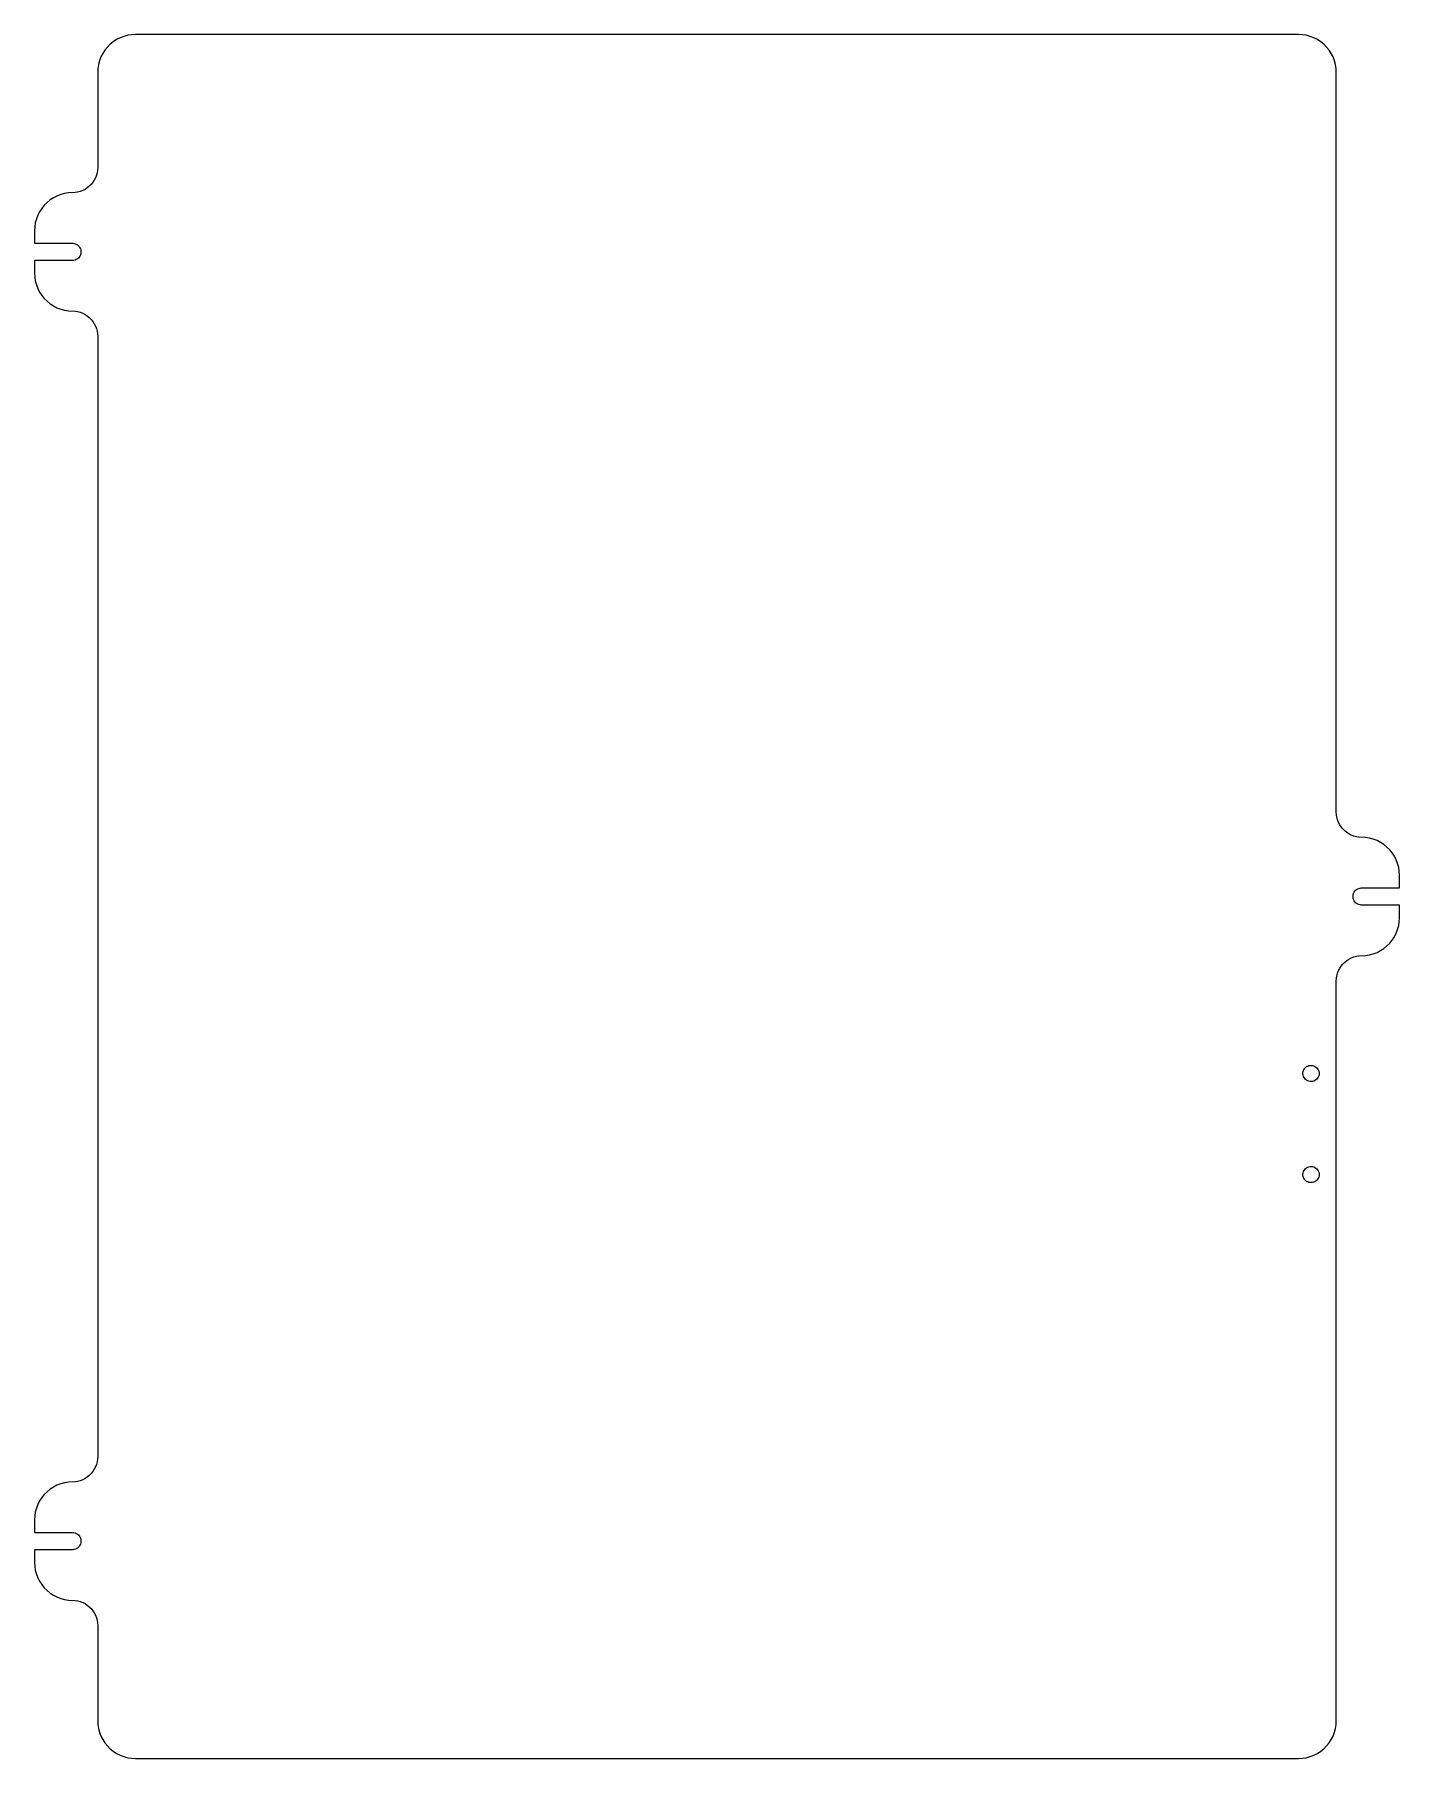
# Model space of a CAD drawing. Header units: metres. Extents: x -135 to 135, y -170 to 170.
import ezdxf

# ---------------------------------------------------------------- set-up
doc = ezdxf.new("R2010")
doc.units = ezdxf.units.M

msp = doc.modelspace()

# ---------------------------------------------------------------- linework, layer by layer
for p, q in [((-115, 170.5), (-115.784, 170.459)), ((115, 170.5), (-115, 170.5)), ((115.784, 170.459), (115, 170.5)), ((-121.068, 167.408), (-121.495, 166.75)), ((-120.574, 168.018), (-121.068, 167.408)), ((-120.018, 168.574), (-120.574, 168.018)), ((-119.408, 169.068), (-120.018, 168.574)), ((-118.75, 169.495), (-119.408, 169.068)), ((-118.051, 169.852), (-118.75, 169.495)), ((-117.318, 170.133), (-118.051, 169.852)), ((-116.559, 170.336), (-117.318, 170.133)), ((-115.784, 170.459), (-116.559, 170.336)), ((116.559, 170.336), (115.784, 170.459)), ((117.318, 170.133), (116.559, 170.336)), ((118.051, 169.852), (117.318, 170.133)), ((118.75, 169.495), (118.051, 169.852)), ((119.408, 169.068), (118.75, 169.495)), ((120.018, 168.574), (119.408, 169.068)), ((120.574, 168.018), (120.018, 168.574)), ((121.068, 167.408), (120.574, 168.018)), ((121.495, 166.75), (121.068, 167.408)), ((-122.459, 163.784), (-122.5, 163)), ((-122.336, 164.559), (-122.459, 163.784)), ((-122.133, 165.318), (-122.336, 164.559)), ((-121.852, 166.051), (-122.133, 165.318)), ((-121.495, 166.75), (-121.852, 166.051)), ((121.852, 166.051), (121.495, 166.75)), ((122.133, 165.318), (121.852, 166.051)), ((122.336, 164.559), (122.133, 165.318)), ((122.459, 163.784), (122.336, 164.559)), ((122.5, 163), (122.459, 163.784)), ((-122.5, 163), (-122.5, 144.2)), ((122.5, 16.7), (122.5, 163)), ((-122.527, 143.677), (-122.609, 143.16)), ((-122.5, 144.2), (-122.527, 143.677)), ((-125, 139.87), (-125.466, 139.632)), ((-124.561, 140.155), (-125, 139.87)), ((-124.154, 140.484), (-124.561, 140.155)), ((-123.784, 140.854), (-124.154, 140.484)), ((-123.455, 141.261), (-123.784, 140.854)), ((-123.17, 141.7), (-123.455, 141.261)), ((-122.932, 142.166), (-123.17, 141.7)), ((-122.745, 142.655), (-122.932, 142.166)), ((-122.609, 143.16), (-122.745, 142.655)), ((-133.074, 136.718), (-133.568, 136.108)), ((-132.518, 137.274), (-133.074, 136.718)), ((-131.908, 137.768), (-132.518, 137.274)), ((-131.25, 138.195), (-131.908, 137.768)), ((-130.551, 138.552), (-131.25, 138.195)), ((-129.818, 138.833), (-130.551, 138.552)), ((-129.059, 139.036), (-129.818, 138.833)), ((-128.284, 139.159), (-129.059, 139.036)), ((-126.977, 139.227), (-128.284, 139.159)), ((-126.46, 139.309), (-126.977, 139.227)), ((-125.955, 139.445), (-126.46, 139.309)), ((-125.466, 139.632), (-125.955, 139.445)), ((-134.836, 133.259), (-134.959, 132.484)), ((-134.633, 134.018), (-134.836, 133.259)), ((-134.352, 134.751), (-134.633, 134.018)), ((-133.995, 135.45), (-134.352, 134.751)), ((-133.568, 136.108), (-133.995, 135.45)), ((-134.959, 132.484), (-135, 131.7)), ((-135, 131.7), (-135, 129.199)), ((-135, 129.199), (-127.438, 129.199)), ((-127.438, 129.199), (-127.191, 129.172)), ((-127.191, 129.172), (-126.951, 129.109)), ((-126.951, 129.109), (-126.723, 129.012)), ((-126.723, 129.012), (-126.511, 128.883)), ((-126.511, 128.883), (-126.32, 128.724)), ((-126.32, 126.276), (-126.511, 126.117)), ((-126.32, 128.724), (-126.154, 128.539)), ((-126.154, 126.461), (-126.32, 126.276)), ((-126.154, 128.539), (-126.018, 128.332)), ((-126.018, 126.668), (-126.154, 126.461)), ((-126.018, 128.332), (-125.912, 128.107)), ((-125.912, 126.893), (-126.018, 126.668)), ((-125.912, 128.107), (-125.841, 127.87)), ((-125.841, 127.13), (-125.912, 126.893)), ((-125.841, 127.87), (-125.805, 127.624)), ((-125.805, 127.376), (-125.841, 127.13)), ((-125.805, 127.624), (-125.805, 127.376)), ((-127.438, 125.801), (-135, 125.801)), ((-135, 125.801), (-135, 123.3)), ((-135, 123.3), (-134.959, 122.516)), ((-127.191, 125.828), (-127.438, 125.801)), ((-126.951, 125.891), (-127.191, 125.828)), ((-126.723, 125.988), (-126.951, 125.891)), ((-126.511, 126.117), (-126.723, 125.988)), ((-134.959, 122.516), (-134.836, 121.741)), ((-134.836, 121.741), (-134.633, 120.982)), ((-134.633, 120.982), (-134.352, 120.249)), ((-134.352, 120.249), (-133.995, 119.55)), ((-133.995, 119.55), (-133.568, 118.892)), ((-133.568, 118.892), (-133.074, 118.282)), ((-133.074, 118.282), (-132.518, 117.726)), ((-132.518, 117.726), (-131.908, 117.232)), ((-131.908, 117.232), (-131.25, 116.805)), ((-131.25, 116.805), (-130.551, 116.448)), ((-130.551, 116.448), (-129.818, 116.167)), ((-129.818, 116.167), (-129.059, 115.964)), ((-129.059, 115.964), (-128.284, 115.841)), ((-128.284, 115.841), (-126.977, 115.773)), ((-126.977, 115.773), (-126.46, 115.691)), ((-126.46, 115.691), (-125.955, 115.555)), ((-125.955, 115.555), (-125.466, 115.368)), ((-125.466, 115.368), (-125, 115.13)), ((-125, 115.13), (-124.561, 114.845)), ((-124.561, 114.845), (-124.154, 114.516)), ((-124.154, 114.516), (-123.784, 114.146)), ((-123.784, 114.146), (-123.455, 113.739)), ((-123.455, 113.739), (-123.17, 113.3)), ((-123.17, 113.3), (-122.932, 112.834)), ((-122.932, 112.834), (-122.745, 112.345)), ((-122.745, 112.345), (-122.609, 111.84)), ((-122.609, 111.84), (-122.527, 111.323)), ((-122.527, 111.323), (-122.5, 110.8)), ((-122.5, 110.8), (-122.5, -110.8)), ((122.527, 16.1774), (122.5, 16.7)), ((122.609, 15.6604), (122.527, 16.1774)), ((122.745, 15.1549), (122.609, 15.6604)), ((122.932, 14.6663), (122.745, 15.1549)), ((123.17, 14.2), (122.932, 14.6663)), ((123.455, 13.7611), (123.17, 14.2)), ((123.784, 13.3544), (123.455, 13.7611)), ((124.154, 12.9843), (123.784, 13.3544)), ((124.561, 12.6549), (124.154, 12.9843)), ((125, 12.3699), (124.561, 12.6549)), ((125.466, 12.1323), (125, 12.3699)), ((125.955, 11.9447), (125.466, 12.1323)), ((126.46, 11.8093), (125.955, 11.9447)), ((126.977, 11.7274), (126.46, 11.8093)), ((128.284, 11.6589), (126.977, 11.7274)), ((129.059, 11.5361), (128.284, 11.6589)), ((129.818, 11.3329), (129.059, 11.5361)), ((130.551, 11.0516), (129.818, 11.3329)), ((131.25, 10.6952), (130.551, 11.0516)), ((131.908, 10.2676), (131.25, 10.6952)), ((132.518, 9.77357), (131.908, 10.2676)), ((133.074, 9.21848), (132.518, 9.77357)), ((133.568, 8.60838), (133.074, 9.21848)), ((133.995, 7.95), (133.568, 8.60838)), ((134.352, 7.25052), (133.995, 7.95)), ((134.633, 6.51762), (134.352, 7.25052)), ((134.836, 5.75932), (134.633, 6.51762)), ((134.959, 4.98396), (134.836, 5.75932)), ((135, 4.2), (134.959, 4.98396)), ((135, 1.69885), (135, 4.2)), ((125.805, 0.12408), (125.841, 0.36963)), ((125.805, -0.12408), (125.805, 0.12408)), ((125.841, 0.36963), (125.912, 0.60728)), ((125.912, 0.60728), (126.018, 0.832)), ((126.018, 0.832), (126.154, 1.03899)), ((126.154, 1.03899), (126.32, 1.22383)), ((126.32, 1.22383), (126.511, 1.38258)), ((126.511, 1.38258), (126.723, 1.51187)), ((126.723, 1.51187), (126.951, 1.60893)), ((126.951, 1.60893), (127.191, 1.67171)), ((127.191, 1.67171), (127.438, 1.69885)), ((127.438, 1.69885), (135, 1.69885)), ((125.841, -0.36963), (125.805, -0.12408)), ((125.912, -0.60728), (125.841, -0.36963)), ((126.018, -0.832), (125.912, -0.60728)), ((126.154, -1.03899), (126.018, -0.832)), ((126.32, -1.22383), (126.154, -1.03899)), ((126.511, -1.38258), (126.32, -1.22383)), ((126.723, -1.51187), (126.511, -1.38258)), ((126.951, -1.60893), (126.723, -1.51187)), ((127.191, -1.67171), (126.951, -1.60893)), ((127.438, -1.69885), (127.191, -1.67171)), ((135, -1.69885), (127.438, -1.69885)), ((135, -4.2), (135, -1.69885)), ((134.352, -7.25052), (134.633, -6.51762)), ((134.633, -6.51762), (134.836, -5.75932)), ((134.836, -5.75932), (134.959, -4.98396)), ((134.959, -4.98396), (135, -4.2)), ((131.908, -10.2676), (132.518, -9.77357)), ((132.518, -9.77357), (133.074, -9.21848)), ((133.074, -9.21848), (133.568, -8.60838)), ((133.568, -8.60838), (133.995, -7.95)), ((133.995, -7.95), (134.352, -7.25052)), ((123.455, -13.7611), (123.784, -13.3544)), ((123.784, -13.3544), (124.154, -12.9843)), ((124.154, -12.9843), (124.561, -12.6549)), ((124.561, -12.6549), (125, -12.3699)), ((125, -12.3699), (125.466, -12.1323)), ((125.466, -12.1323), (125.955, -11.9447)), ((125.955, -11.9447), (126.46, -11.8093)), ((126.46, -11.8093), (126.977, -11.7274)), ((126.977, -11.7274), (128.284, -11.6589)), ((128.284, -11.6589), (129.059, -11.5361)), ((129.059, -11.5361), (129.818, -11.3329)), ((129.818, -11.3329), (130.551, -11.0516)), ((130.551, -11.0516), (131.25, -10.6952)), ((131.25, -10.6952), (131.908, -10.2676)), ((122.5, -16.7), (122.527, -16.1774)), ((122.5, -163), (122.5, -16.7)), ((122.527, -16.1774), (122.609, -15.6604)), ((122.609, -15.6604), (122.745, -15.1549)), ((122.745, -15.1549), (122.932, -14.6663)), ((122.932, -14.6663), (123.17, -14.2)), ((123.17, -14.2), (123.455, -13.7611)), ((116.125, -34.1824), (116.266, -33.982)), ((116.266, -33.982), (116.435, -33.8055)), ((116.435, -33.8055), (116.63, -33.657)), ((116.63, -33.657), (116.845, -33.54)), ((116.845, -33.54), (117.076, -33.4572)), ((117.076, -33.4572), (117.316, -33.4106)), ((117.316, -33.4106), (117.561, -33.4012)), ((117.561, -33.4012), (117.805, -33.4293)), ((117.805, -33.4293), (118.041, -33.4942)), ((118.041, -33.4942), (118.264, -33.5944)), ((118.264, -33.5944), (118.47, -33.7275)), ((118.47, -33.7275), (118.653, -33.8905)), ((118.653, -33.8905), (118.809, -34.0795)), ((118.809, -34.0795), (118.934, -34.29)), ((115.905, -34.8775), (115.942, -34.6354)), ((115.905, -35.1225), (115.905, -34.8775)), ((115.942, -35.3646), (115.905, -35.1225)), ((115.942, -34.6354), (116.016, -34.4019)), ((116.016, -35.5981), (115.942, -35.3646)), ((116.016, -34.4019), (116.125, -34.1824)), ((116.125, -35.8176), (116.016, -35.5981)), ((116.266, -36.018), (116.125, -35.8176)), ((116.435, -36.1945), (116.266, -36.018)), ((116.63, -36.343), (116.435, -36.1945)), ((116.845, -36.46), (116.63, -36.343)), ((117.076, -36.5428), (116.845, -36.46)), ((117.316, -36.5894), (117.076, -36.5428)), ((117.561, -36.5988), (117.316, -36.5894)), ((117.805, -36.5707), (117.561, -36.5988)), ((118.041, -36.5058), (117.805, -36.5707)), ((118.264, -36.4056), (118.041, -36.5058)), ((118.47, -36.2725), (118.264, -36.4056)), ((118.653, -36.1095), (118.47, -36.2725)), ((118.809, -35.9205), (118.653, -36.1095)), ((118.934, -35.7099), (118.809, -35.9205)), ((118.934, -34.29), (119.025, -34.5172)), ((119.025, -35.4827), (118.934, -35.7099)), ((119.025, -34.5172), (119.081, -34.7558)), ((119.081, -35.2442), (119.025, -35.4827)), ((119.081, -34.7558), (119.1, -35)), ((119.1, -35), (119.081, -35.2442)), ((115.942, -54.6354), (116.016, -54.4019)), ((116.016, -54.4019), (116.125, -54.1824)), ((116.125, -54.1824), (116.266, -53.982)), ((116.266, -53.982), (116.435, -53.8055)), ((116.435, -53.8055), (116.63, -53.657)), ((116.63, -53.657), (116.845, -53.54)), ((116.845, -53.54), (117.076, -53.4572)), ((117.076, -53.4572), (117.316, -53.4106)), ((117.316, -53.4106), (117.561, -53.4012)), ((117.561, -53.4012), (117.805, -53.4293)), ((117.805, -53.4293), (118.041, -53.4942)), ((118.041, -53.4942), (118.264, -53.5944)), ((118.264, -53.5944), (118.47, -53.7275)), ((118.47, -53.7275), (118.653, -53.8905)), ((118.653, -53.8905), (118.809, -54.0795)), ((118.809, -54.0795), (118.934, -54.29)), ((118.934, -54.29), (119.025, -54.5172)), ((119.025, -54.5172), (119.081, -54.7558)), ((115.905, -54.8775), (115.942, -54.6354)), ((115.905, -55.1225), (115.905, -54.8775)), ((115.942, -55.3646), (115.905, -55.1225)), ((116.016, -55.5981), (115.942, -55.3646)), ((116.125, -55.8176), (116.016, -55.5981)), ((116.266, -56.018), (116.125, -55.8176)), ((116.435, -56.1945), (116.266, -56.018)), ((116.63, -56.343), (116.435, -56.1945)), ((116.845, -56.46), (116.63, -56.343)), ((117.076, -56.5428), (116.845, -56.46)), ((117.316, -56.5894), (117.076, -56.5428)), ((117.561, -56.5988), (117.316, -56.5894)), ((117.805, -56.5707), (117.561, -56.5988)), ((118.041, -56.5058), (117.805, -56.5707)), ((118.264, -56.4056), (118.041, -56.5058)), ((118.47, -56.2725), (118.264, -56.4056)), ((118.653, -56.1095), (118.47, -56.2725)), ((118.809, -55.9205), (118.653, -56.1095)), ((118.934, -55.7099), (118.809, -55.9205)), ((119.025, -55.4827), (118.934, -55.7099)), ((119.081, -55.2442), (119.025, -55.4827)), ((119.081, -54.7558), (119.1, -55)), ((119.1, -55), (119.081, -55.2442)), ((-122.745, -112.345), (-122.932, -112.834)), ((-122.609, -111.84), (-122.745, -112.345)), ((-122.527, -111.323), (-122.609, -111.84)), ((-122.5, -110.8), (-122.527, -111.323)), ((-128.284, -115.841), (-129.059, -115.964)), ((-126.977, -115.773), (-128.284, -115.841)), ((-126.46, -115.691), (-126.977, -115.773)), ((-125.955, -115.555), (-126.46, -115.691)), ((-125.466, -115.368), (-125.955, -115.555)), ((-125, -115.13), (-125.466, -115.368)), ((-124.561, -114.845), (-125, -115.13)), ((-124.154, -114.516), (-124.561, -114.845)), ((-123.784, -114.146), (-124.154, -114.516)), ((-123.455, -113.739), (-123.784, -114.146)), ((-123.17, -113.3), (-123.455, -113.739)), ((-122.932, -112.834), (-123.17, -113.3)), ((-133.568, -118.892), (-133.995, -119.55)), ((-133.074, -118.282), (-133.568, -118.892)), ((-132.518, -117.726), (-133.074, -118.282)), ((-131.908, -117.232), (-132.518, -117.726)), ((-131.25, -116.805), (-131.908, -117.232)), ((-130.551, -116.448), (-131.25, -116.805)), ((-129.818, -116.167), (-130.551, -116.448)), ((-129.059, -115.964), (-129.818, -116.167)), ((-134.959, -122.516), (-135, -123.3)), ((-134.836, -121.741), (-134.959, -122.516)), ((-134.633, -120.982), (-134.836, -121.741)), ((-134.352, -120.249), (-134.633, -120.982)), ((-133.995, -119.55), (-134.352, -120.249)), ((-135, -123.3), (-135, -125.801)), ((-135, -125.801), (-127.438, -125.801)), ((-127.438, -125.801), (-127.191, -125.828)), ((-127.191, -125.828), (-126.951, -125.891)), ((-126.951, -125.891), (-126.723, -125.988)), ((-126.723, -125.988), (-126.511, -126.117)), ((-126.511, -126.117), (-126.32, -126.276)), ((-127.438, -129.199), (-135, -129.199)), ((-135, -129.199), (-135, -131.7)), ((-127.191, -129.172), (-127.438, -129.199)), ((-126.951, -129.109), (-127.191, -129.172)), ((-126.723, -129.012), (-126.951, -129.109)), ((-126.511, -128.883), (-126.723, -129.012)), ((-126.32, -128.724), (-126.511, -128.883)), ((-126.32, -126.276), (-126.154, -126.461)), ((-126.154, -128.539), (-126.32, -128.724)), ((-126.154, -126.461), (-126.018, -126.668)), ((-126.018, -128.332), (-126.154, -128.539)), ((-126.018, -126.668), (-125.912, -126.893)), ((-125.912, -128.107), (-126.018, -128.332)), ((-125.912, -126.893), (-125.841, -127.13)), ((-125.841, -127.87), (-125.912, -128.107)), ((-125.841, -127.13), (-125.805, -127.376)), ((-125.805, -127.624), (-125.841, -127.87)), ((-125.805, -127.376), (-125.805, -127.624)), ((-135, -131.7), (-134.959, -132.484)), ((-134.959, -132.484), (-134.836, -133.259)), ((-134.836, -133.259), (-134.633, -134.018)), ((-134.633, -134.018), (-134.352, -134.751)), ((-134.352, -134.751), (-133.995, -135.45)), ((-133.995, -135.45), (-133.568, -136.108)), ((-133.568, -136.108), (-133.074, -136.718)), ((-133.074, -136.718), (-132.518, -137.274)), ((-132.518, -137.274), (-131.908, -137.768)), ((-131.908, -137.768), (-131.25, -138.195)), ((-131.25, -138.195), (-130.551, -138.552)), ((-130.551, -138.552), (-129.818, -138.833)), ((-129.818, -138.833), (-129.059, -139.036)), ((-129.059, -139.036), (-128.284, -139.159)), ((-128.284, -139.159), (-126.977, -139.227)), ((-126.977, -139.227), (-126.46, -139.309)), ((-126.46, -139.309), (-125.955, -139.445)), ((-125.955, -139.445), (-125.466, -139.632)), ((-125.466, -139.632), (-125, -139.87)), ((-125, -139.87), (-124.561, -140.155)), ((-124.561, -140.155), (-124.154, -140.484)), ((-124.154, -140.484), (-123.784, -140.854)), ((-123.784, -140.854), (-123.455, -141.261)), ((-123.455, -141.261), (-123.17, -141.7)), ((-123.17, -141.7), (-122.932, -142.166)), ((-122.932, -142.166), (-122.745, -142.655)), ((-122.745, -142.655), (-122.609, -143.16)), ((-122.609, -143.16), (-122.527, -143.677)), ((-122.527, -143.677), (-122.5, -144.2)), ((-122.5, -144.2), (-122.5, -163)), ((-122.5, -163), (-122.459, -163.784)), ((122.459, -163.784), (122.5, -163)), ((-122.459, -163.784), (-122.336, -164.559)), ((-122.336, -164.559), (-122.133, -165.318)), ((-122.133, -165.318), (-121.852, -166.051)), ((-121.852, -166.051), (-121.495, -166.75)), ((-121.495, -166.75), (-121.068, -167.408)), ((121.068, -167.408), (121.495, -166.75)), ((121.495, -166.75), (121.852, -166.051)), ((121.852, -166.051), (122.133, -165.318)), ((122.133, -165.318), (122.336, -164.559)), ((122.336, -164.559), (122.459, -163.784)), ((-121.068, -167.408), (-120.574, -168.018)), ((-120.574, -168.018), (-120.018, -168.574)), ((-120.018, -168.574), (-119.408, -169.068)), ((-119.408, -169.068), (-118.75, -169.495)), ((-118.75, -169.495), (-118.051, -169.852)), ((-118.051, -169.852), (-117.318, -170.133)), ((-117.318, -170.133), (-116.559, -170.336)), ((-116.559, -170.336), (-115.784, -170.459)), ((-115.784, -170.459), (-115, -170.5)), ((-115, -170.5), (115, -170.5)), ((115, -170.5), (115.784, -170.459)), ((115.784, -170.459), (116.559, -170.336)), ((116.559, -170.336), (117.318, -170.133)), ((117.318, -170.133), (118.051, -169.852)), ((118.051, -169.852), (118.75, -169.495)), ((118.75, -169.495), (119.408, -169.068)), ((119.408, -169.068), (120.018, -168.574)), ((120.018, -168.574), (120.574, -168.018)), ((120.574, -168.018), (121.068, -167.408))]:
    msp.add_line(p, q)

doc.saveas('drawing.dxf')
